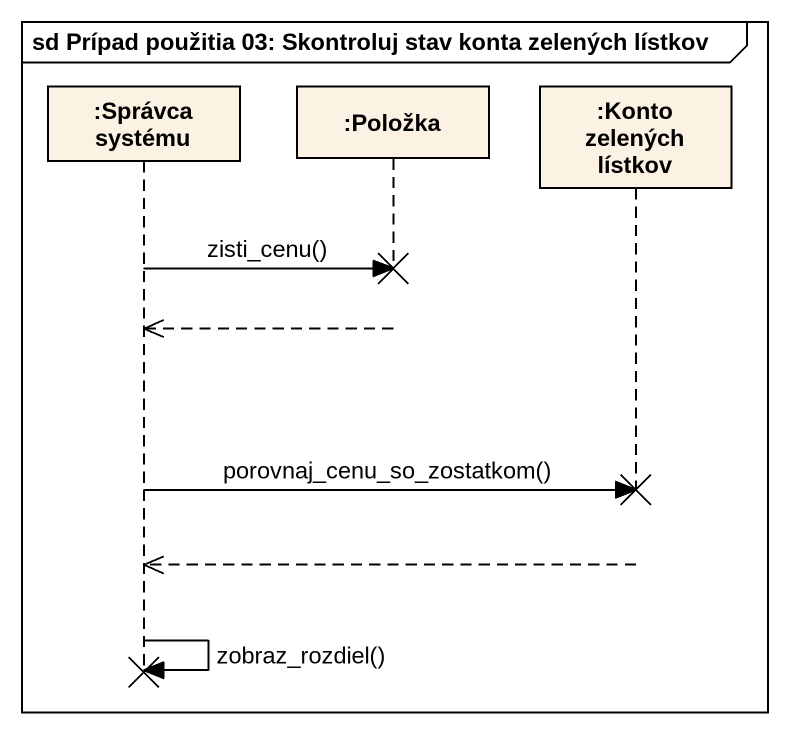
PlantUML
@startuml
mainframe sd Prípad použitia 03: Skontroluj stav konta zelených lístkov
hide footbox
participant ":Správca systému" as Správca_systému
participant ":Položka" as Položka
participant ":Konto zelených lístkov" as Konto_zelených_lístkov

Správca_systému -> Položka !! : zisti_cenu()
Položka -->> Správca_systému
Správca_systému -> Konto_zelených_lístkov !! : porovnaj_cenu_so_zostatkom()
Konto_zelených_lístkov -->> Správca_systému
Správca_systému -> Správca_systému : zobraz_rozdiel()
@enduml
